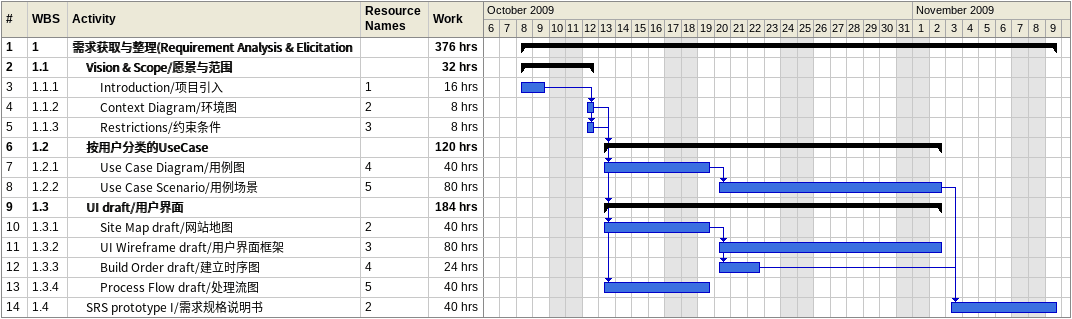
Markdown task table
| ID | WBS | Task | Start | Finish | Predecessors | Resources | Work (h) |
|---|---|---|---|---|---|---|---|
| 1 | 1 | **需求获取与整理(Requirement Analysis & Elicitation** | 2009-10-08 | 2009-11-09 |  |  | 376 |
| 2 | 1.1 | **Vision & Scope/愿景与范围** | 2009-10-08 | 2009-10-12 |  |  | 32 |
| 3 | 1.1.1 | Introduction/项目引入 | 2009-10-08 | 2009-10-09 |  | 1 | 16 |
| 4 | 1.1.2 | Context Diagram/环境图 | 2009-10-12 | 2009-10-12 | 3 | 2 | 8 |
| 5 | 1.1.3 | Restrictions/约束条件 | 2009-10-12 | 2009-10-12 | 3 | 3 | 8 |
| 6 | 1.2 | **按用户分类的UseCase** | 2009-10-13 | 2009-11-02 | 4 |  | 120 |
| 7 | 1.2.1 | Use Case Diagram/用例图 | 2009-10-13 | 2009-10-19 | 4 | 4 | 40 |
| 8 | 1.2.2 | Use Case Scenario/用例场景 | 2009-10-20 | 2009-11-02 | 7 | 5 | 80 |
| 9 | 1.3 | **UI draft/用户界面** | 2009-10-13 | 2009-11-02 | 4 |  | 184 |
| 10 | 1.3.1 | Site Map draft/网站地图 | 2009-10-13 | 2009-10-19 | 4, 5 | 2 | 40 |
| 11 | 1.3.2 | UI Wireframe draft/用户界面框架 | 2009-10-20 | 2009-11-02 | 10 | 3 | 80 |
| 12 | 1.3.3 | Build Order draft/建立时序图 | 2009-10-20 | 2009-10-22 | 10 | 4 | 24 |
| 13 | 1.3.4 | Process Flow draft/处理流图 | 2009-10-13 | 2009-10-19 | 4, 5 | 5 | 40 |
| 14 | 1.4 | SRS prototype I/需求规格说明书 | 2009-11-03 | 2009-11-09 | 8, 12 | 2 | 40 |
